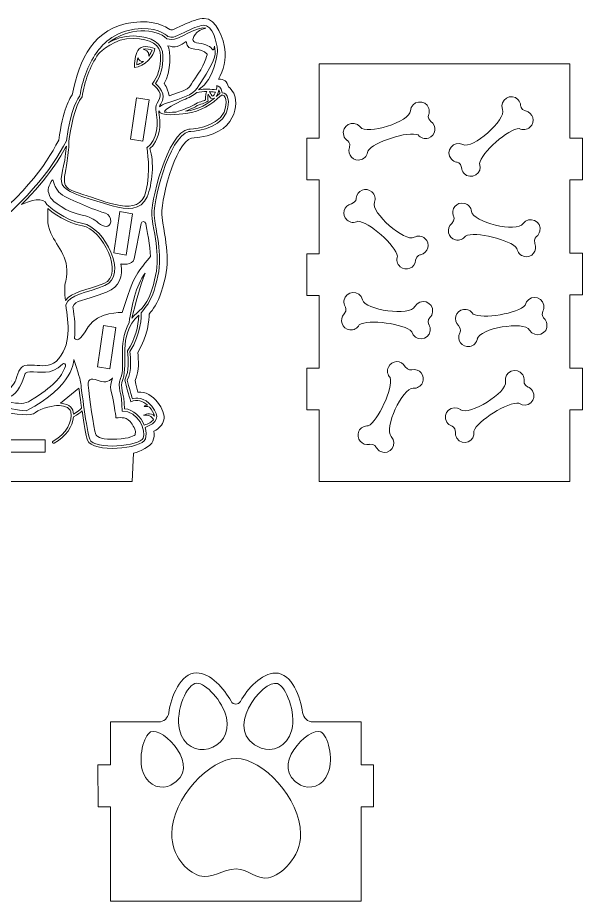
# Model space of a CAD drawing. Header units: inches. Extents: x 20 to 819, y 166 to 765.
# Drawn here: x 436 to 819, y 166 to 765 of the extents above; entities that cross this region are included whole.
import ezdxf

# ---------------------------------------------------------------- set-up
doc = ezdxf.new("R2010")
doc.units = ezdxf.units.IN
doc.header["$MEASUREMENT"] = 0
doc.layers.add('_U+0421_U+043B_U+043E_U+0439 1', color=7, linetype='Continuous')

# ---------------------------------------------------------------- blocks, each defined once
blk = doc.blocks.new('block 4')
at = {"layer": '_U+0421_U+043B_U+043E_U+0439 1', "color": 1, "lineweight": 9, "true_color": 0xff0000}
for points in [[(512.25, 682.92), (516.35, 710.95), (524.77, 709.52), (520.68, 681.49), (512.25, 682.92)], [(500.94, 605.65), (505.04, 633.68), (513.46, 632.25), (509.36, 604.22), (500.94, 605.65)], [(398.34, 544.28), (402.44, 572.31), (410.84, 570.88), (406.74, 542.85), (398.34, 544.28)], [(489.75, 528.33), (493.85, 556.36), (502.27, 554.93), (498.17, 526.9), (489.75, 528.33)], [(425.85, 478.85), (454.18, 478.85), (454.18, 470.32), (425.85, 470.32), (425.85, 478.85)]]:
    blk.add_lwpolyline(points, dxfattribs=at)
for points, knots in [([(318.7, 457.62), (316.68, 455.22), (319.64, 450.54), (322.77, 450.54), (321.77, 450.54), (507.64, 450.54), (513.3, 450.54), (513.3, 450.54), (514.22, 469.7), (514.22, 469.7), (518.53, 470.7), (526.1, 474.37), (527.37, 477.87), (528.1, 479.89), (528.66, 482), (528.12, 484.7), (531.39, 486.14), (533.96, 488.99), (534.87, 492.37), (536.49, 498.43), (527.46, 512.23), (517.29, 511.2), (516.56, 513.61), (516.22, 515.56), (515.37, 519.04), (518.35, 526), (517.61, 532.88), (517.12, 538.04), (524.3, 549.39), (524.85, 560.75), (524.79, 564.2), (527.42, 567.08), (530.61, 571.42), (533.12, 579.12), (539.62, 599.09), (536.96, 608.33), (533.62, 629.62), (531.97, 638.82), (542.17, 680.62), (553.7, 683.62), (585.4, 684.95), (585.58, 708.74), (582.29, 714.04), (581.5, 715.3), (579.93, 717.88), (578.67, 718.29), (577.57, 722.13), (576.04, 723.7), (571.87, 723.62), (575.5, 729.23), (576.95, 737.79), (576.33, 743.85), (575.73, 749.62), (570.75, 765.32), (562.12, 764.87), (558.8, 764.69), (553.01, 762.83), (548.2, 760.54), (540.31, 756.78), (541.21, 756.8), (538.87, 757.21), (536.72, 759.03), (528.15, 764.05), (514.08, 762.16), (487.01, 758.54), (477.31, 736.85), (472.89, 713.54), (471.21, 711.23), (466.31, 702.63), (463.45, 682.16), (453.81, 664.1), (440.73, 644.06), (397.2, 611.16), (374.93, 594.33), (356.38, 567.33), (350.45, 540.95), (344.31, 527.38), (331.3, 497.24), (330.78, 482.37), (330.43, 472.08), (323.74, 463.61), (318.7, 457.62)], [0, 0, 0, 0, 1, 1, 1, 2, 2, 2, 3, 3, 3, 4, 4, 4, 5, 5, 5, 6, 6, 6, 7, 7, 7, 8, 8, 8, 9, 9, 9, 10, 10, 10, 11, 11, 11, 12, 12, 12, 13, 13, 13, 14, 14, 14, 15, 15, 15, 16, 16, 16, 17, 17, 17, 18, 18, 18, 19, 19, 19, 20, 20, 20, 21, 21, 21, 22, 22, 22, 23, 23, 23, 24, 24, 24, 25, 25, 25, 26, 26, 26, 27, 27, 27, 27]), ([(555.78, 723.89), (551.26, 718.26), (556.42, 718.09), (538.36, 712.31), (537.33, 718.04), (535.08, 720.54), (535.08, 720.54), (539.98, 728.58), (539.51, 742.89), (537.52, 746.29), (542.52, 745.41), (542.02, 744.04), (549.96, 749.04), (550.61, 741.16), (560.16, 746.26), (564.22, 740.48), (564.47, 740.34), (562.27, 731.98), (555.78, 723.89)], [0, 0, 0, 0, 1, 1, 1, 2, 2, 2, 3, 3, 3, 4, 4, 4, 5, 5, 5, 6, 6, 6, 6]), ([(498.87, 626.86), (498.42, 622.42), (493.74, 623.15), (490.45, 625.95), (487.36, 628.6), (483.69, 630.57), (480.37, 631.12), (468.54, 633.08), (459.01, 641.08), (457.95, 643.12), (455.62, 647.64), (455.87, 649.82), (458.45, 654.2), (460.37, 657.45), (458.79, 652.29), (463.63, 646.97), (466.43, 643.9), (471.54, 642.32), (477.66, 639.32), (482.55, 636.93), (488.74, 634.8), (495.15, 632.53), (497.52, 631.69), (499.12, 629.36), (498.87, 626.86)], [0, 0, 0, 0, 1, 1, 1, 2, 2, 2, 3, 3, 3, 4, 4, 4, 5, 5, 5, 6, 6, 6, 7, 7, 7, 8, 8, 8, 8]), ([(474.1, 547.65), (475.17, 555.22), (473.98, 561.99), (473.05, 569.13), (475.05, 573.73), (479.32, 572.69), (495.8, 579.04), (505.2, 582.66), (507.23, 589.9), (505.54, 598.18), (505.54, 598.18), (513.95, 596.91), (514.74, 601.62), (514.74, 601.62), (519.42, 625.59), (519.42, 625.59), (519.75, 627.29), (522.14, 627.34), (522.55, 625.66), (523.38, 622.29), (525.49, 609.86), (525.73, 603.26), (514.48, 588.94), (515.59, 592.35), (506.52, 565.15), (506.52, 565.15), (489.9, 565.95), (483.57, 555.45), (477.23, 544.95), (475.95, 546.35), (474.1, 547.65)], [0, 0, 0, 0, 1, 1, 1, 2, 2, 2, 3, 3, 3, 4, 4, 4, 5, 5, 5, 6, 6, 6, 7, 7, 7, 8, 8, 8, 9, 9, 9, 10, 10, 10, 10]), ([(381.12, 487.37), (383.25, 489.85), (382.46, 495.13), (381.45, 498.37), (380.68, 500.86), (380.71, 501.3), (380.45, 503.95), (380.18, 506.77), (379.41, 506.48), (382.45, 512.7), (385.12, 518.17), (388.66, 525.05), (385.29, 532.7), (383.53, 536.69), (382.47, 537.65), (380.2, 539.45), (386.99, 539.77), (393.21, 539.05), (399.95, 538.29), (411.24, 537.02), (415.53, 532.35), (417.79, 520.62), (418.36, 517.61), (417.85, 514.42), (413.7, 506.62), (411.67, 506.35), (407.24, 504.28), (403.6, 500.92), (401.37, 498.87), (403.29, 495.29), (403.29, 495.29), (405.93, 492.31), (407.63, 493.57), (411.21, 493.93), (410.62, 493.2), (410.56, 492.54), (410.29, 491.37), (409.68, 488.8), (411.55, 486.47), (414.04, 485.54), (417.63, 484.31), (420.08, 480.83), (415.45, 481.12), (394.94, 483.44), (379.77, 485.8), (381.12, 487.37)], [0, 0, 0, 0, 1, 1, 1, 2, 2, 2, 3, 3, 3, 4, 4, 4, 5, 5, 5, 6, 6, 6, 7, 7, 7, 8, 8, 8, 9, 9, 9, 10, 10, 10, 11, 11, 11, 12, 12, 12, 13, 13, 13, 14, 14, 14, 15, 15, 15, 15]), ([(429.2, 504.69), (428.49, 504.85), (428.02, 505.51), (428.1, 506.22), (428.16, 506.76), (428.54, 507.19), (429.04, 507.38), (436.44, 510.16), (438.76, 518.38), (440.76, 523.88), (440.76, 523.88), (441.61, 524.72), (443.76, 524.88), (450.65, 525.37), (458.02, 522.06), (466, 530.14), (466.95, 531.11), (468.54, 530.1), (468.06, 528.83), (464.93, 520.51), (460.08, 515.33), (444.33, 505.4), (440.4, 502.93), (436.32, 503.14), (429.2, 504.69)], [0, 0, 0, 0, 1, 1, 1, 2, 2, 2, 3, 3, 3, 4, 4, 4, 5, 5, 5, 6, 6, 6, 7, 7, 7, 8, 8, 8, 8]), ([(483.37, 515.87), (483.29, 521.2), (486.05, 520.63), (492.4, 518.45), (496.79, 516.95), (500.04, 520.87), (500.04, 520.87), (497.15, 513.29), (499.59, 513.67), (501.37, 500.62), (501.75, 497.8), (502.31, 495.13), (502.29, 493.79), (506.49, 493.73), (509.46, 494.91), (513.29, 489.37), (515.7, 485.89), (515.92, 484.31), (515.29, 482.29), (514.05, 480.96), (509.24, 479.2), (499.62, 479.2), (490.98, 479.2), (489.05, 481.45), (488.7, 482.37), (487.1, 486.57), (484.35, 507.93), (483.37, 515.87)], [0, 0, 0, 0, 1, 1, 1, 2, 2, 2, 3, 3, 3, 4, 4, 4, 5, 5, 5, 6, 6, 6, 7, 7, 7, 8, 8, 8, 9, 9, 9, 9])]:
    blk.add_open_spline(points, degree=3, knots=knots, dxfattribs=at)
at = {"layer": '_U+0421_U+043B_U+043E_U+0439 1', "color": 7, "lineweight": 9, "true_color": 0xffffff}
for points, knots in [([(324.94, 456.73), (324.94, 456.73), (337.58, 451.91), (344.83, 461.79), (354.11, 474.44), (355.05, 493.28), (359.45, 493.99), (363.47, 487.27), (369.28, 482.9), (376.48, 481.36), (385.34, 479.45), (403.27, 475.93), (420.47, 474.06), (420.97, 474), (421.39, 474.41), (421.36, 474.91), (421.33, 475.3), (421.04, 475.61), (420.65, 475.65), (407.98, 476.99), (393.01, 479.44), (376.81, 482.92), (372.22, 483.9), (368.23, 486.12), (364.94, 489.44), (366.38, 489.9), (369.31, 490), (373.56, 489.46), (375.23, 489.25), (376.92, 490.09), (377.65, 490.93), (379.09, 492.61), (377.66, 495.79), (376.61, 499.48), (376.08, 501.39), (376.05, 503.35), (375.8, 505.18), (374.94, 511.47), (385.78, 520.79), (381.07, 531.47), (377.82, 538.84), (371.74, 540.99), (370.1, 542.28), (372.91, 544.45), (382.78, 543.7), (391.03, 542.95), (392.41, 542.82), (392.6, 544.93), (391.2, 545.05), (378.47, 546.13), (372.34, 545.68), (369.41, 543.75), (369.12, 543.56), (368.36, 543.06), (368.38, 542.26), (368.4, 541.38), (369.23, 540.89), (370.49, 540.15), (372.75, 538.81), (376.54, 536.58), (379.08, 530.82), (381.66, 524.97), (378.93, 519.4), (376.53, 514.47), (372.9, 507.05), (373.04, 506.26), (375.08, 499.05), (378.7, 486.2), (373.7, 494.63), (363.76, 490.72), (362.8, 491.83), (361.93, 493.02), (361.14, 494.26), (361.14, 494.26), (361.14, 494.26), (361.14, 494.26), (359.99, 495.93), (358.39, 499.14), (357.29, 502.51), (354.88, 512.6), (355.53, 528.57), (355.73, 532.46), (356.98, 541.04), (359.38, 549.48), (362.33, 556.73), (364.4, 553.91), (372.96, 554.3), (384.12, 554.79), (389.54, 555.02), (394.01, 559.09), (394.76, 564.46), (394.76, 564.46), (396.17, 574.54), (396.17, 574.54), (396.95, 578.54), (399.71, 579.87), (404.7, 578.62), (404.7, 578.62), (411.82, 577.4), (411.82, 577.4), (414.23, 576.99), (417.29, 574.62), (416.71, 570.72), (415.27, 561.67), (413.13, 551.01), (419.09, 541.03), (424.5, 531.97), (428.76, 521.42), (430.88, 518.57), (429.84, 516.86), (427.92, 514.58), (424.79, 513.65), (426.16, 522.52), (422.24, 535.18), (413.57, 540.54), (412.41, 541.26), (411.33, 539.51), (412.51, 538.8), (419.59, 534.55), (421.43, 527.36), (422.66, 520.97), (424.2, 512.91), (418.98, 503.89), (417.9, 501.96), (416.31, 501.91), (412.24, 501.46), (407.56, 497.77), (410.32, 499.53), (418.68, 499.86), (418.68, 499.86), (419.2, 499.72), (420.58, 499.87), (422.46, 499.39), (419.99, 497.88), (416.35, 494.72), (415.1, 490.06), (415.99, 492.3), (422.78, 497.33), (425.87, 497.87), (433.41, 496.04), (444.87, 494.59), (447.7, 497.31), (451.02, 500.51), (461.84, 502.06), (462.62, 502.17), (465.98, 502.2), (471.01, 501.24), (471.63, 497.81), (473.01, 491.61), (468.85, 482.93), (459.59, 477.91), (458.65, 477.4), (459.44, 476.01), (460.35, 476.51), (468.51, 480.94), (472.95, 488.12), (473.44, 494.3), (476.52, 495.9), (478.36, 497.42), (479.33, 498.39), (480.54, 490.11), (481.97, 481.38), (483.01, 478.66), (486.51, 469.49), (519.84, 472.64), (522.29, 479.39), (523.06, 481.51), (522.93, 484.33), (522.07, 487.19), (530.17, 490.37), (532.77, 494.2), (526.75, 501.54), (521.42, 508.05), (515.64, 507.3), (513.51, 506.73), (512.88, 508.77), (511.13, 514.52), (510.01, 519.21), (513.29, 526.27), (512.24, 533.76), (511.79, 538.82), (519.75, 550.98), (519.48, 562.85), (519.34, 565.08), (522.57, 568.48), (525.86, 572.98), (528.2, 580.14), (534.52, 599.57), (531.73, 608.3), (528.43, 629.35), (526.68, 638), (538.15, 684.8), (551.88, 687.99), (553.43, 688.05), (571.91, 689.02), (577.22, 700.57), (580.24, 708.45), (578.2, 714.48), (574.44, 714.37), (573.81, 718.26), (572.01, 718.71), (570.89, 719.23), (570.77, 718.08), (570.72, 717.36), (570.45, 716.26), (566.72, 716.93), (562.4, 717.05), (558.71, 716.45), (558.69, 716.49), (558.7, 716.48), (558.68, 716.52), (569.41, 723.24), (571.46, 741.94), (571.28, 743.34), (570.61, 748.52), (568.3, 760.51), (561.44, 760.15), (558.54, 759.99), (553.75, 757.71), (549.13, 755.5), (540.21, 751.25), (541.11, 751.95), (537.58, 752.47), (536.29, 753.71), (529.13, 759.75), (514.83, 757.51), (497.35, 754.77), (491.01, 743.7), (489.23, 741.75), (489.23, 741.75), (489.24, 741.74), (489.24, 741.74), (482.79, 732.68), (479.67, 722.51), (477.8, 712.28), (476.8, 711.07), (471.82, 704.03), (468.77, 681.84), (458.29, 662.21), (442.24, 639.6), (399.04, 606.96), (374.79, 588.63), (360.63, 563.23), (355.45, 540.09), (349.43, 526.79), (336.38, 496.88), (335.88, 482.28), (335.51, 471.6), (332.48, 464.43), (324.94, 456.73)], [0, 0, 0, 0, 1, 1, 1, 2, 2, 2, 3, 3, 3, 4, 4, 4, 5, 5, 5, 6, 6, 6, 7, 7, 7, 8, 8, 8, 9, 9, 9, 10, 10, 10, 11, 11, 11, 12, 12, 12, 13, 13, 13, 14, 14, 14, 15, 15, 15, 16, 16, 16, 17, 17, 17, 18, 18, 18, 19, 19, 19, 20, 20, 20, 21, 21, 21, 22, 22, 22, 23, 23, 23, 24, 24, 24, 25, 25, 25, 26, 26, 26, 27, 27, 27, 28, 28, 28, 29, 29, 29, 30, 30, 30, 31, 31, 31, 32, 32, 32, 33, 33, 33, 34, 34, 34, 35, 35, 35, 36, 36, 36, 37, 37, 37, 38, 38, 38, 39, 39, 39, 40, 40, 40, 41, 41, 41, 42, 42, 42, 43, 43, 43, 44, 44, 44, 45, 45, 45, 46, 46, 46, 47, 47, 47, 48, 48, 48, 49, 49, 49, 50, 50, 50, 51, 51, 51, 52, 52, 52, 53, 53, 53, 54, 54, 54, 55, 55, 55, 56, 56, 56, 57, 57, 57, 58, 58, 58, 59, 59, 59, 60, 60, 60, 61, 61, 61, 62, 62, 62, 63, 63, 63, 64, 64, 64, 65, 65, 65, 66, 66, 66, 67, 67, 67, 68, 68, 68, 69, 69, 69, 70, 70, 70, 71, 71, 71, 72, 72, 72, 73, 73, 73, 74, 74, 74, 75, 75, 75, 76, 76, 76, 77, 77, 77, 78, 78, 78, 79, 79, 79, 80, 80, 80, 81, 81, 81, 82, 82, 82, 83, 83, 83, 83]), ([(538.16, 707.78), (534.57, 706.63), (532.73, 705.75), (531.86, 704.88), (532.04, 705.55), (532.25, 706.09), (532.49, 706.41), (537.83, 713.68), (530.44, 719.13), (529.14, 720.6), (532.69, 725.65), (534.35, 731.82), (534.2, 739.32), (534.03, 747.96), (527.22, 752.53), (513.97, 752.89), (507.34, 753.08), (501.57, 750.73), (497.27, 748.14), (510.2, 758.94), (529.91, 758.26), (536.81, 750.98), (536.81, 750.98), (540.09, 750.49), (540.09, 750.49), (544.15, 749.87), (558.98, 760.43), (563.43, 758.14), (561.47, 757.86), (557.72, 756.78), (555.21, 752.58), (554.37, 750.91), (553.76, 748.45), (558.67, 747.99), (563.59, 747.53), (566.66, 745.49), (568.07, 743.48), (568.36, 743.3), (569.04, 744.15), (569.24, 746.04), (570.22, 740.8), (570.75, 737.71), (560, 721.42), (555.73, 714.95), (556.97, 713.79), (538.16, 707.78)], [0, 0, 0, 0, 1, 1, 1, 2, 2, 2, 3, 3, 3, 4, 4, 4, 5, 5, 5, 6, 6, 6, 7, 7, 7, 8, 8, 8, 9, 9, 9, 10, 10, 10, 11, 11, 11, 12, 12, 12, 13, 13, 13, 14, 14, 14, 15, 15, 15, 15]), ([(513.93, 751.3), (526.17, 750.96), (532.46, 746.92), (532.61, 739.28), (532.77, 731.51), (530.89, 725.24), (526.89, 720.24), (526.89, 720.24), (530.01, 718.22), (531.7, 715.29), (534.34, 710.68), (528.49, 706.89), (529.33, 702.91), (531.29, 693.62), (530.79, 682.29), (523.37, 676.95), (523.37, 676.95), (526.14, 660.79), (522.65, 647.29), (518.38, 628.91), (494.9, 641.08), (479.79, 645.39), (461.33, 650.66), (468.21, 653.13), (470.14, 675.87), (470.29, 677.75), (470.4, 679.59), (470.34, 681.53), (471.32, 688.66), (474.48, 706.37), (479.29, 711.55), (481.23, 722.07), (484.28, 732.04), (490.59, 740.86), (491.98, 742.29), (501.52, 751.64), (513.93, 751.3)], [0, 0, 0, 0, 1, 1, 1, 2, 2, 2, 3, 3, 3, 4, 4, 4, 5, 5, 5, 6, 6, 6, 7, 7, 7, 8, 8, 8, 9, 9, 9, 10, 10, 10, 11, 11, 11, 12, 12, 12, 12]), ([(517.15, 742.95), (515.26, 739.98), (514.88, 734.77), (514.87, 731.58), (514.87, 731.58), (514.87, 731.58), (514.87, 731.58), (514.87, 731.58), (514.87, 731.58), (514.87, 731.58), (521.93, 731.89), (528.34, 739.62), (528.62, 744.29), (528.62, 744.29), (528.62, 744.29), (528.62, 744.29), (528.62, 744.29), (528.62, 744.29), (528.62, 744.29), (524.64, 746.04), (519.52, 746.68), (517.15, 742.95)], [0, 0, 0, 0, 1, 1, 1, 2, 2, 2, 3, 3, 3, 4, 4, 4, 5, 5, 5, 6, 6, 6, 7, 7, 7, 7]), ([(520.81, 743.84), (522.85, 744.45), (525.82, 743.66), (526.87, 743.29), (526.69, 742.65), (525.55, 740.4), (524.67, 739.22), (524.79, 742.65), (522.24, 743.62), (520.81, 743.84)], [0, 0, 0, 0, 1, 1, 1, 2, 2, 2, 3, 3, 3, 3]), ([(517.08, 738.13), (517.83, 736.03), (519.85, 735.59), (520.94, 735.49), (519.39, 734.48), (517.33, 733.54), (516.49, 733.35), (516.56, 734.88), (516.76, 736.6), (517.08, 738.13)], [0, 0, 0, 0, 1, 1, 1, 2, 2, 2, 3, 3, 3, 3]), ([(564.02, 715.24), (563.54, 714.33), (562.78, 712.33), (563.18, 709.47), (561.6, 708.52), (558.56, 708.29), (555.37, 706.26), (552.26, 704.28), (543.89, 701.51), (542.96, 701.2), (539.93, 701.02), (537.34, 701.03), (535.22, 701.15), (535.09, 703.23), (543.41, 707.34), (548.08, 709.49), (551.79, 710.93), (555.08, 712.56), (557.14, 714.5), (559.47, 715.08), (561.88, 715.26), (564.02, 715.24)], [0, 0, 0, 0, 1, 1, 1, 2, 2, 2, 3, 3, 3, 4, 4, 4, 5, 5, 5, 6, 6, 6, 7, 7, 7, 7]), ([(569.95, 714.73), (569.37, 713.35), (568.58, 712.35), (567.71, 712.02), (567.31, 712.44), (566.57, 713.76), (565.93, 715.18), (567.66, 715.07), (569.09, 714.87), (569.95, 714.73)], [0, 0, 0, 0, 1, 1, 1, 2, 2, 2, 3, 3, 3, 3]), ([(572.89, 713.91), (572.14, 713.25), (571.32, 712.51), (570.43, 711.73), (571.37, 712.98), (571.79, 714.85), (572.12, 716.41), (572.56, 715.64), (572.79, 714.61), (572.89, 713.91)], [0, 0, 0, 0, 1, 1, 1, 2, 2, 2, 3, 3, 3, 3]), ([(434.41, 519.77), (434.41, 519.77), (435.61, 523.01), (436.48, 525.42), (439.68, 534.23), (452.71, 525.05), (461.7, 531.88), (472.64, 543.26), (469.96, 557.75), (468.32, 570.44), (470.68, 577.79), (481.82, 578.11), (494.78, 583.5), (510.99, 590.23), (494.57, 623.22), (479.82, 625.66), (467.14, 627.76), (456.96, 637.1), (455.48, 638.51), (453.32, 644.38), (443.91, 641.02), (438.13, 638.44), (457.14, 657.5), (464.87, 671.06), (468.65, 678.19), (466.79, 649.29), (452.44, 651.18), (499.87, 637.72), (510.14, 634.84), (518.98, 634.19), (523.51, 643.84), (526.96, 652.34), (528.58, 667.54), (525.29, 676.54), (527.13, 677.65), (531.51, 683.38), (532.14, 690.79), (532.41, 693.92), (531.36, 702.04), (531.34, 702.13), (532.36, 697.97), (545.53, 699.7), (549.82, 700.27), (560.33, 701.65), (567.03, 706.3), (573.91, 712.69), (576.88, 713.54), (578.33, 707.93), (575.75, 701.19), (570.76, 690.33), (551.94, 689.59), (551.75, 689.58), (537.44, 687.8), (524.92, 638.67), (526.86, 629.08), (530.21, 607.66), (532.88, 599.68), (526.68, 580.64), (522.21, 566.9), (517.53, 566.98), (513.05, 561.28), (515.71, 571.3), (518.2, 582.41), (522.22, 591.94), (515.55, 583.46), (513.37, 569.54), (511.21, 558.54), (503.1, 541.6), (509.25, 530.42), (505.43, 520.4), (502.89, 513.72), (506.64, 511.8), (506.46, 498.34), (518.13, 498.19), (522.65, 485.05), (520.79, 479.94), (518.84, 474.56), (487.43, 471.55), (484.51, 479.23), (482.48, 484.55), (478.66, 515.29), (478.62, 515.6), (478.04, 520.33), (478.47, 518.28), (473.76, 533.38), (473.76, 533.38), (474.06, 515.11), (441.4, 498.54), (435.75, 498.9), (427.6, 500.3), (421.4, 501.99), (422.24, 503.56), (423.16, 506.65), (424.2, 510.78), (431.72, 512.15), (434.31, 519.46), (434.41, 519.77)], [0, 0, 0, 0, 1, 1, 1, 2, 2, 2, 3, 3, 3, 4, 4, 4, 5, 5, 5, 6, 6, 6, 7, 7, 7, 8, 8, 8, 9, 9, 9, 10, 10, 10, 11, 11, 11, 12, 12, 12, 13, 13, 13, 14, 14, 14, 15, 15, 15, 16, 16, 16, 17, 17, 17, 18, 18, 18, 19, 19, 19, 20, 20, 20, 21, 21, 21, 22, 22, 22, 23, 23, 23, 24, 24, 24, 25, 25, 25, 26, 26, 26, 27, 27, 27, 28, 28, 28, 29, 29, 29, 30, 30, 30, 31, 31, 31, 32, 32, 32, 32]), ([(569.18, 710.67), (564.88, 707.09), (558.86, 703.06), (549.49, 701.83), (552.01, 702.8), (554.68, 703.93), (556.23, 704.92), (559.76, 707.16), (562.48, 706.77), (564.91, 708.79), (564.66, 710.2), (564.48, 711.69), (564.99, 713.41), (566.18, 711.02), (567.13, 709.67), (569.18, 710.67)], [0, 0, 0, 0, 1, 1, 1, 2, 2, 2, 3, 3, 3, 4, 4, 4, 5, 5, 5, 5]), ([(458.06, 619.07), (455.03, 625.55), (456.28, 631.58), (455.98, 635.9), (459.67, 632.7), (468.6, 625.9), (479.56, 624.09), (492.88, 621.88), (508.59, 590.96), (494.16, 584.97), (482.56, 580.14), (472.04, 579.38), (467.97, 573.35), (467.43, 578.17), (467.22, 582.66), (468.22, 586.52), (471.95, 601.08), (462.53, 609.5), (458.06, 619.07)], [0, 0, 0, 0, 1, 1, 1, 2, 2, 2, 3, 3, 3, 4, 4, 4, 5, 5, 5, 6, 6, 6, 6]), ([(508.06, 499.89), (508.07, 511.56), (504.67, 513.91), (506.92, 519.83), (511.15, 530.93), (502.85, 549.05), (517.78, 563.5), (517.71, 555.59), (515.22, 546.87), (510.15, 539.23), (510.75, 532.42), (511.58, 526.16), (508.33, 519.4), (509.4, 514.83), (511.03, 509.27), (512.5, 504.62), (516.69, 506.52), (520.66, 505.25), (523.84, 502.31), (522.89, 502.48), (522.08, 502.12), (521.53, 501.41), (522.43, 501.53), (523.63, 501.63), (525.07, 501.05), (526.49, 499.44), (528.35, 496.92), (528.44, 494.77), (526.23, 498), (521.09, 495.53), (521.09, 495.53), (523.99, 495.97), (526.93, 494.87), (527.78, 492.55), (526.65, 490.94), (524.21, 489.74), (521.56, 488.7), (519.28, 494.54), (514.42, 499.44), (508.06, 499.89)], [0, 0, 0, 0, 1, 1, 1, 2, 2, 2, 3, 3, 3, 4, 4, 4, 5, 5, 5, 6, 6, 6, 7, 7, 7, 8, 8, 8, 9, 9, 9, 10, 10, 10, 11, 11, 11, 12, 12, 12, 13, 13, 13, 13]), ([(464.67, 503.67), (464.67, 503.67), (477.22, 513.97), (477.22, 513.97), (477.53, 511.47), (478.93, 500.33), (478.93, 500.33), (478.92, 500.31), (477.5, 498.35), (473.46, 496.12), (473.26, 500), (471.57, 502.98), (464.67, 503.67)], [0, 0, 0, 0, 1, 1, 1, 2, 2, 2, 3, 3, 3, 4, 4, 4, 4])]:
    blk.add_open_spline(points, degree=3, knots=knots, dxfattribs=at)
blk = doc.blocks.new('block 2')
at = {"layer": '_U+0421_U+043B_U+043E_U+0439 1', "color": 1, "lineweight": 9, "true_color": 0xff0000}
for points, knots in [([(818.99, 655.32), (818.99, 655.32), (818.99, 683.65), (818.99, 683.65), (818.99, 683.65), (810.47, 683.65), (810.47, 683.65), (810.47, 683.65), (810.47, 734), (810.47, 734), (810.47, 734), (640.39, 734), (640.39, 734), (640.39, 734), (640.39, 683.65), (640.39, 683.65), (640.39, 683.65), (631.9, 683.65), (631.9, 683.65), (631.9, 683.65), (631.9, 655.32), (631.9, 655.32), (631.9, 655.32), (640.39, 655.32), (640.39, 655.32), (640.39, 655.32), (640.39, 605.03), (640.39, 605.03), (640.39, 605.03), (631.9, 605.03), (631.9, 605.03), (631.9, 605.03), (631.9, 576.7), (631.9, 576.7), (631.9, 576.7), (640.39, 576.7), (640.39, 576.7), (640.39, 576.7), (640.39, 527.44), (640.39, 527.44), (640.39, 527.44), (631.9, 527.44), (631.9, 527.44), (631.9, 527.44), (631.9, 499.11), (631.9, 499.11), (631.9, 499.11), (640.39, 499.11), (640.39, 499.11), (640.39, 499.11), (640.39, 450.54), (640.39, 450.54), (640.39, 450.54), (810.47, 450.54), (810.47, 450.54), (810.47, 450.54), (810.47, 499.13), (810.47, 499.13), (810.47, 499.13), (818.99, 499.13), (818.99, 499.13), (818.99, 499.13), (818.99, 527.45), (818.99, 527.45), (818.99, 527.45), (810.47, 527.45), (810.47, 527.45), (810.47, 527.45), (810.47, 577.23), (810.47, 577.23), (810.47, 577.23), (818.99, 577.23), (818.99, 577.23), (818.99, 577.23), (818.99, 605.55), (818.99, 605.55), (818.99, 605.55), (810.47, 605.55), (810.47, 605.55), (810.47, 605.55), (810.47, 655.32), (810.47, 655.32), (810.47, 655.32), (818.99, 655.32), (818.99, 655.32), (818.99, 655.32), (818.99, 655.32), (818.99, 655.32)], [0, 0, 0, 0, 1, 1, 1, 2, 2, 2, 3, 3, 3, 4, 4, 4, 5, 5, 5, 6, 6, 6, 7, 7, 7, 8, 8, 8, 9, 9, 9, 10, 10, 10, 11, 11, 11, 12, 12, 12, 13, 13, 13, 14, 14, 14, 15, 15, 15, 16, 16, 16, 17, 17, 17, 18, 18, 18, 19, 19, 19, 20, 20, 20, 21, 21, 21, 22, 22, 22, 23, 23, 23, 24, 24, 24, 25, 25, 25, 26, 26, 26, 27, 27, 27, 28, 28, 28, 29, 29, 29, 29]), ([(737.85, 679.19), (737.85, 679.19), (737.84, 679.19), (737.84, 679.19), (744.35, 675.68), (767.54, 696.2), (764.79, 703.03), (764.79, 703.03), (764.78, 703.03), (764.78, 703.03), (762.26, 709.61), (770.81, 714.84), (775.51, 709.53), (776.48, 708.44), (777, 707.09), (777.09, 705.73), (777.09, 705.73), (777.09, 705.73), (777.09, 705.73), (777.09, 705.73), (777.04, 703.01), (780.37, 702.02), (780.37, 702.02), (780.37, 702.03), (780.37, 702.03), (785.51, 701.05), (787.4, 694.52), (783.4, 690.99), (781.36, 689.18), (778.47, 688.93), (776.19, 690.14), (768.91, 690.1), (750.19, 673.55), (749.25, 666.3), (751.78, 659.7), (743.21, 654.5), (738.53, 659.79), (737.56, 660.89), (737.03, 662.24), (736.94, 663.6), (736.94, 663.6), (736.95, 663.6), (736.95, 663.6), (736.38, 667.03), (733.66, 667.31), (733.66, 667.31), (733.66, 667.31), (733.66, 667.3), (733.66, 667.3), (732.32, 667.56), (731.05, 668.24), (730.08, 669.34), (725.39, 674.64), (731.62, 682.5), (737.85, 679.19)], [0, 0, 0, 0, 1, 1, 1, 2, 2, 2, 3, 3, 3, 4, 4, 4, 5, 5, 5, 6, 6, 6, 7, 7, 7, 8, 8, 8, 9, 9, 9, 10, 10, 10, 11, 11, 11, 12, 12, 12, 13, 13, 13, 14, 14, 14, 15, 15, 15, 16, 16, 16, 17, 17, 17, 18, 18, 18, 18]), ([(714.5, 683.58), (711.9, 682.75), (709.16, 683.68), (707.56, 685.71), (700.88, 688.6), (677.08, 681), (673.29, 674.74), (673.17, 672.16), (671.48, 669.81), (668.88, 668.98), (663.81, 667.36), (659.15, 672.3), (660.94, 677.22), (660.94, 677.22), (660.95, 677.22), (660.95, 677.22), (661.8, 680.59), (659.44, 681.94), (659.44, 681.94), (659.44, 681.94), (659.43, 681.94), (659.43, 681.94), (658.31, 682.71), (657.42, 683.85), (656.98, 685.25), (654.82, 691.99), (663.68, 696.67), (668.05, 691.14), (668.05, 691.14), (668.05, 691.13), (668.05, 691.13), (672.59, 685.3), (702.08, 694.74), (702.32, 702.1), (702.32, 702.1), (702.31, 702.1), (702.31, 702.1), (702.65, 709.14), (712.59, 710.48), (714.75, 703.73), (715.19, 702.34), (715.13, 700.9), (714.67, 699.62), (714.67, 699.62), (714.66, 699.62), (714.66, 699.62), (714.66, 699.62), (713.52, 697.14), (716.17, 694.9), (716.17, 694.9), (716.18, 694.9), (716.18, 694.9), (720.48, 691.94), (719.58, 685.21), (714.5, 683.58)], [0, 0, 0, 0, 1, 1, 1, 2, 2, 2, 3, 3, 3, 4, 4, 4, 5, 5, 5, 6, 6, 6, 7, 7, 7, 8, 8, 8, 9, 9, 9, 10, 10, 10, 11, 11, 11, 12, 12, 12, 13, 13, 13, 14, 14, 14, 15, 15, 15, 16, 16, 16, 17, 17, 17, 18, 18, 18, 18]), ([(665.52, 642.72), (665.84, 647.95), (672.09, 650.62), (676.09, 647.1), (678.14, 645.3), (678.75, 642.46), (677.84, 640.05), (677.84, 640.05), (677.83, 640.05), (677.83, 640.05), (675.17, 633.16), (698.42, 612.72), (704.86, 616.3), (704.86, 616.3), (704.85, 616.3), (704.85, 616.3), (707.13, 617.52), (710.02, 617.27), (712.07, 615.47), (716.06, 611.96), (714.23, 605.42), (709.08, 604.43), (709.08, 604.43), (709.07, 604.43), (709.07, 604.43), (709.07, 604.43), (706.36, 604.14), (705.8, 600.71), (705.8, 600.71), (705.8, 600.71), (705.8, 600.71), (705.48, 595.49), (699.24, 592.8), (695.24, 596.32), (693.18, 598.13), (692.57, 600.96), (693.49, 603.37), (692.54, 610.59), (673.78, 627.1), (666.47, 627.13), (664.19, 625.91), (661.31, 626.15), (659.25, 627.96), (655.26, 631.47), (657.1, 638.01), (662.25, 639), (662.25, 639), (662.25, 639), (662.25, 639), (665.58, 639.99), (665.52, 642.72), (665.52, 642.72), (665.52, 642.72), (665.52, 642.72), (665.52, 642.72)], [0, 0, 0, 0, 1, 1, 1, 2, 2, 2, 3, 3, 3, 4, 4, 4, 5, 5, 5, 6, 6, 6, 7, 7, 7, 8, 8, 8, 9, 9, 9, 10, 10, 10, 11, 11, 11, 12, 12, 12, 13, 13, 13, 14, 14, 14, 15, 15, 15, 16, 16, 16, 17, 17, 17, 18, 18, 18, 18]), ([(730.38, 625.69), (730.38, 625.69), (730.39, 625.68), (730.39, 625.68), (732.87, 628.11), (731.55, 630.5), (731.55, 630.5), (731.55, 630.5), (731.54, 630.5), (731.54, 630.5), (729.4, 635.28), (733.69, 640.55), (738.86, 639.3), (741.52, 638.65), (743.38, 636.43), (743.69, 633.87), (743.69, 633.87), (743.68, 633.87), (743.68, 633.87), (744.53, 626.53), (774.62, 619.25), (778.66, 625.42), (778.66, 625.42), (778.65, 625.42), (778.65, 625.42), (782.6, 631.25), (791.79, 627.23), (790.12, 620.35), (789.78, 618.92), (788.98, 617.72), (787.92, 616.87), (787.92, 616.87), (787.91, 616.88), (787.91, 616.88), (787.91, 616.88), (785.65, 615.36), (786.75, 612.06), (786.75, 612.06), (786.75, 612.06), (786.75, 612.06), (788.89, 607.29), (784.62, 602.01), (779.44, 603.26), (776.78, 603.9), (774.92, 606.12), (774.61, 608.69), (770.41, 614.63), (746.13, 620.52), (739.64, 617.14), (738.19, 615), (735.53, 613.87), (732.87, 614.51), (727.7, 615.77), (726.29, 622.41), (730.38, 625.69)], [0, 0, 0, 0, 1, 1, 1, 2, 2, 2, 3, 3, 3, 4, 4, 4, 5, 5, 5, 6, 6, 6, 7, 7, 7, 8, 8, 8, 9, 9, 9, 10, 10, 10, 11, 11, 11, 12, 12, 12, 13, 13, 13, 14, 14, 14, 15, 15, 15, 16, 16, 16, 17, 17, 17, 18, 18, 18, 18]), ([(717.32, 565.5), (717.14, 564.04), (716.47, 562.77), (715.51, 561.8), (715.51, 561.8), (715.5, 561.81), (715.5, 561.81), (715.5, 561.81), (713.42, 560.05), (714.87, 556.89), (714.87, 556.89), (714.88, 556.89), (714.88, 556.89), (715.57, 555.72), (715.89, 554.31), (715.7, 552.86), (714.8, 545.85), (704.79, 545.33), (703.18, 552.21), (698.35, 557.66), (673.57, 560.87), (667.49, 556.8), (666.28, 554.51), (663.76, 553.1), (661.05, 553.45), (655.77, 554.13), (653.65, 560.58), (657.36, 564.28), (657.36, 564.28), (657.36, 564.27), (657.36, 564.27), (659.56, 566.96), (657.99, 569.19), (657.99, 569.19), (657.99, 569.19), (657.99, 569.19), (657.99, 569.19), (657.3, 570.36), (656.98, 571.77), (657.16, 573.22), (658.06, 580.24), (668.08, 580.74), (669.69, 573.87), (669.69, 573.87), (669.68, 573.87), (669.68, 573.87), (671.33, 566.66), (702.04, 562.72), (705.37, 569.28), (705.37, 569.28), (705.37, 569.29), (705.37, 569.29), (708.66, 575.52), (718.23, 572.53), (717.32, 565.5)], [0, 0, 0, 0, 1, 1, 1, 2, 2, 2, 3, 3, 3, 4, 4, 4, 5, 5, 5, 6, 6, 6, 7, 7, 7, 8, 8, 8, 9, 9, 9, 10, 10, 10, 11, 11, 11, 12, 12, 12, 13, 13, 13, 14, 14, 14, 15, 15, 15, 16, 16, 16, 17, 17, 17, 18, 18, 18, 18]), ([(783.15, 553.29), (783.15, 553.29), (783.16, 553.29), (783.16, 553.29), (779.48, 559.7), (748.96, 554.49), (747.69, 547.24), (747.69, 547.24), (747.7, 547.24), (747.7, 547.24), (747.21, 544.7), (745.21, 542.61), (742.51, 542.15), (737.28, 541.26), (733.34, 546.79), (735.81, 551.43), (735.81, 551.43), (735.82, 551.43), (735.82, 551.43), (735.82, 551.43), (737.29, 553.72), (734.98, 556.31), (734.98, 556.31), (734.98, 556.31), (734.98, 556.31), (731.13, 559.85), (732.96, 566.39), (738.22, 567.28), (740.91, 567.74), (743.5, 566.44), (744.79, 564.2), (751.01, 560.4), (775.64, 564.59), (780.26, 570.26), (781.59, 577.2), (791.61, 577.1), (792.8, 570.14), (793.05, 568.69), (792.78, 567.27), (792.14, 566.07), (792.14, 566.07), (792.14, 566.07), (792.14, 566.07), (790.82, 562.86), (792.97, 561.19), (792.97, 561.19), (792.97, 561.19), (792.98, 561.19), (792.98, 561.19), (793.98, 560.27), (794.7, 559.02), (794.94, 557.57), (796.14, 550.6), (786.7, 547.2), (783.15, 553.29)], [0, 0, 0, 0, 1, 1, 1, 2, 2, 2, 3, 3, 3, 4, 4, 4, 5, 5, 5, 6, 6, 6, 7, 7, 7, 8, 8, 8, 9, 9, 9, 10, 10, 10, 11, 11, 11, 12, 12, 12, 13, 13, 13, 14, 14, 14, 15, 15, 15, 16, 16, 16, 17, 17, 17, 18, 18, 18, 18]), ([(710.45, 517.53), (709.31, 515.04), (706.77, 513.64), (704.2, 513.82), (704.2, 513.82), (704.2, 513.83), (704.2, 513.83), (696.82, 514.4), (683.92, 486.26), (689.2, 481.12), (689.2, 481.12), (689.21, 481.13), (689.21, 481.13), (694.17, 476.14), (688.47, 467.89), (682.03, 470.84), (680.7, 471.45), (679.67, 472.47), (679.04, 473.67), (679.04, 473.67), (679.05, 473.68), (679.05, 473.68), (679.05, 473.68), (677.99, 476.19), (674.54, 475.75), (674.54, 475.75), (674.54, 475.74), (674.54, 475.74), (669.45, 474.55), (665.08, 479.76), (667.31, 484.6), (668.45, 487.09), (670.98, 488.48), (673.56, 488.3), (680.19, 491.29), (690.63, 513.99), (688.55, 521.01), (686.73, 522.84), (686.13, 525.67), (687.27, 528.15), (689.49, 532.99), (696.28, 533.1), (698.71, 528.46), (698.71, 528.46), (698.71, 528.45), (698.71, 528.45), (700.62, 525.55), (703.21, 526.39), (703.21, 526.39), (703.21, 526.39), (703.21, 526.39), (703.21, 526.39), (708.32, 527.58), (712.66, 522.36), (710.45, 517.53)], [0, 0, 0, 0, 1, 1, 1, 2, 2, 2, 3, 3, 3, 4, 4, 4, 5, 5, 5, 6, 6, 6, 7, 7, 7, 8, 8, 8, 9, 9, 9, 10, 10, 10, 11, 11, 11, 12, 12, 12, 13, 13, 13, 14, 14, 14, 15, 15, 15, 16, 16, 16, 17, 17, 17, 18, 18, 18, 18]), ([(775.94, 503.65), (768.75, 504.82), (747.52, 491.65), (745.38, 484.65), (746.76, 477.73), (737.45, 474.03), (733.72, 480.04), (732.95, 481.28), (732.65, 482.69), (732.79, 484.05), (732.79, 484.05), (732.8, 484.05), (732.8, 484.05), (732.81, 487.53), (730.18, 488.26), (730.18, 488.26), (730.18, 488.26), (730.18, 488.25), (730.18, 488.25), (728.9, 488.73), (727.77, 489.61), (726.99, 490.86), (723.25, 496.87), (730.71, 503.58), (736.29, 499.28), (736.29, 499.28), (736.29, 499.27), (736.29, 499.27), (742.12, 494.72), (768.41, 511.07), (766.85, 518.27), (766.85, 518.27), (766.84, 518.26), (766.84, 518.26), (765.46, 525.17), (774.77, 528.9), (778.5, 522.88), (779.28, 521.64), (779.57, 520.23), (779.43, 518.87), (779.43, 518.87), (779.43, 518.87), (779.43, 518.87), (779.43, 518.87), (778.92, 516.19), (782.04, 514.66), (782.04, 514.66), (782.05, 514.67), (782.05, 514.67), (783.32, 514.19), (784.46, 513.3), (785.23, 512.06), (788.96, 506.06), (781.54, 499.34), (775.94, 503.65)], [0, 0, 0, 0, 1, 1, 1, 2, 2, 2, 3, 3, 3, 4, 4, 4, 5, 5, 5, 6, 6, 6, 7, 7, 7, 8, 8, 8, 9, 9, 9, 10, 10, 10, 11, 11, 11, 12, 12, 12, 13, 13, 13, 14, 14, 14, 15, 15, 15, 16, 16, 16, 17, 17, 17, 18, 18, 18, 18]), ([(498.63, 229.81), (498.63, 229.81), (498.63, 165.58), (498.63, 165.58), (498.63, 165.58), (668.71, 165.58), (668.71, 165.58), (668.71, 165.58), (668.74, 229.8), (668.74, 229.8), (668.74, 229.8), (677.25, 229.81), (677.25, 229.81), (677.25, 229.81), (677.22, 258.14), (677.22, 258.14), (677.22, 258.14), (668.71, 258.13), (668.71, 258.13), (668.71, 258.13), (668.71, 287.3), (668.71, 287.3), (668.71, 287.3), (647.42, 287.3), (636.18, 287.3), (632.53, 287.3), (629.54, 290.07), (629.09, 293.69), (627.86, 303.7), (621.95, 320.55), (610.61, 320.55), (601.31, 320.55), (591.47, 309.8), (586.86, 301.29), (585.49, 298.75), (581.84, 298.8), (580.48, 301.35), (575.94, 309.86), (566.43, 320.62), (557.08, 320.62), (546.1, 320.62), (539.64, 304.16), (538.23, 293.58), (537.75, 290), (534.76, 287.3), (531.15, 287.3), (519.95, 287.3), (498.63, 287.3), (498.63, 287.3), (498.63, 287.3), (498.63, 258.14), (498.63, 258.14), (498.63, 258.14), (490.12, 258.13), (490.12, 258.13), (490.12, 258.13), (490.15, 229.8), (490.15, 229.8), (490.15, 229.8), (498.63, 229.81), (498.63, 229.81)], [0, 0, 0, 0, 1, 1, 1, 2, 2, 2, 3, 3, 3, 4, 4, 4, 5, 5, 5, 6, 6, 6, 7, 7, 7, 8, 8, 8, 9, 9, 9, 10, 10, 10, 11, 11, 11, 12, 12, 12, 13, 13, 13, 14, 14, 14, 15, 15, 15, 16, 16, 16, 17, 17, 17, 18, 18, 18, 19, 19, 19, 20, 20, 20, 20]), ([(545.44, 282.24), (542.54, 294.95), (550.75, 313.62), (557.08, 313.62), (563.31, 313.62), (574.7, 301.74), (577.28, 290.42), (582.5, 267.54), (550.67, 259.35), (545.44, 282.24)], [0, 0, 0, 0, 1, 1, 1, 2, 2, 2, 3, 3, 3, 3]), ([(621.68, 281.88), (618.62, 269.81), (608.18, 266.81), (600.97, 269.57), (573.1, 280.23), (602.28, 316.86), (612.07, 313.32), (617.82, 311.24), (624.75, 293.96), (621.68, 281.88)], [0, 0, 0, 0, 1, 1, 1, 2, 2, 2, 3, 3, 3, 3]), ([(539.64, 244.53), (562.12, 256.29), (533.92, 284.57), (525.87, 280.54), (521.2, 278.21), (517.04, 262.86), (520.84, 252.92), (524.64, 242.97), (533.8, 241.47), (539.64, 244.53)], [0, 0, 0, 0, 1, 1, 1, 2, 2, 2, 3, 3, 3, 3]), ([(641.47, 280.54), (633.52, 284.52), (605.12, 256.34), (627.71, 244.53), (633.54, 241.47), (642.7, 242.97), (646.5, 252.92), (650.3, 262.86), (646.14, 278.21), (641.47, 280.54)], [0, 0, 0, 0, 1, 1, 1, 2, 2, 2, 3, 3, 3, 3]), ([(627.7, 211.37), (627.7, 235.52), (601.69, 262.55), (583.99, 262.55), (566.28, 262.55), (540.27, 235.52), (540.27, 211.37), (540.27, 196.53), (550.22, 185.66), (558.98, 182.99), (567.74, 180.33), (574.69, 187.56), (583.99, 187.56), (591.98, 187.56), (597.45, 180.07), (605.92, 181.59), (614.38, 183.11), (627.7, 195.22), (627.7, 211.37)], [0, 0, 0, 0, 1, 1, 1, 2, 2, 2, 3, 3, 3, 4, 4, 4, 5, 5, 5, 6, 6, 6, 6])]:
    blk.add_open_spline(points, degree=3, knots=knots, dxfattribs=at)
at = {"layer": '_U+0421_U+043B_U+043E_U+0439 1'}
blk.add_blockref('block 4', (0, 0), dxfattribs=at)

msp = doc.modelspace()

# ---------------------------------------------------------------- block references
at = {"layer": '_U+0421_U+043B_U+043E_U+0439 1'}
msp.add_blockref('block 2', (0, 0), dxfattribs=at)

doc.saveas('drawing.dxf')
